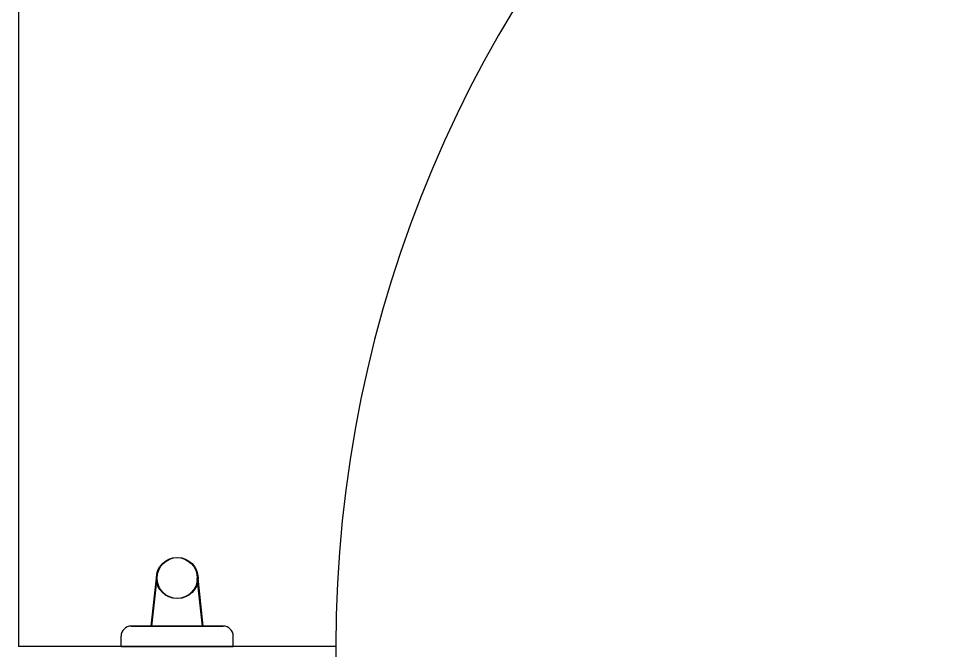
# Model space of a CAD drawing. Header units: inches. Extents: x 542787 to 543192, y 9574025 to 9574373.
# Drawn here: x 543041.396 to 543041.8483, y 9574113.8426 to 9574114.1512 of the extents above; entities that cross this region are included whole.
import ezdxf

# ---------------------------------------------------------------- set-up
doc = ezdxf.new("R2010")
doc.units = ezdxf.units.IN
doc.header["$MEASUREMENT"] = 0
doc.layers.add('I-ARQ', color=8, linetype='Continuous')

msp = doc.modelspace()

# ---------------------------------------------------------------- linework, layer by layer
at = {"layer": 'I-ARQ'}
for p, q in [((543041.39601, 9574115.05451), (543041.39601, 9574113.84451)), ((543041.46081, 9574113.85451), (543041.46334, 9574113.87797)), ((543041.46115, 9574113.85451), (543041.46368, 9574113.87797)), ((543041.48586, 9574113.85451), (543041.48334, 9574113.87797)), ((543041.48621, 9574113.85451), (543041.48368, 9574113.87797)), ((543041.45109, 9574113.85451), (543041.49592, 9574113.85451)), ((543041.49592, 9574113.85451), (543041.45109, 9574113.85451)), ((543041.44609, 9574113.84451), (543041.44609, 9574113.84951)), ((543041.44609, 9574113.84451), (543041.44609, 9574113.84951)), ((543041.50092, 9574113.84451), (543041.50092, 9574113.84951)), ((543041.50092, 9574113.84451), (543041.50092, 9574113.84951)), ((543041.55101, 9574113.84451), (543041.39601, 9574113.84451)), ((543041.44609, 9574113.84451), (543041.50092, 9574113.84451)), ((543041.50092, 9574113.84451), (543041.44609, 9574113.84451)), ((543041.55101, 9574113.84451), (543041.55101, 9574113.80451))]:
    msp.add_line(p, q, dxfattribs=at)
for centre in [(543041.47334, 9574113.87797), (543041.47368, 9574113.87797)]:
    msp.add_circle(centre, 0.01, dxfattribs=at)
for centre, radius, start, end in [((543042.15101, 9574113.84451), 0.6, 90, 180), ((543041.45109, 9574113.84951), 0.005, 90, 180), ((543041.45109, 9574113.84951), 0.005, 90, 180), ((543041.49592, 9574113.84951), 0.005, 0, 90), ((543041.49592, 9574113.84951), 0.005, 0, 90)]:
    msp.add_arc(centre, radius, start, end, dxfattribs=at)

doc.saveas('drawing.dxf')
